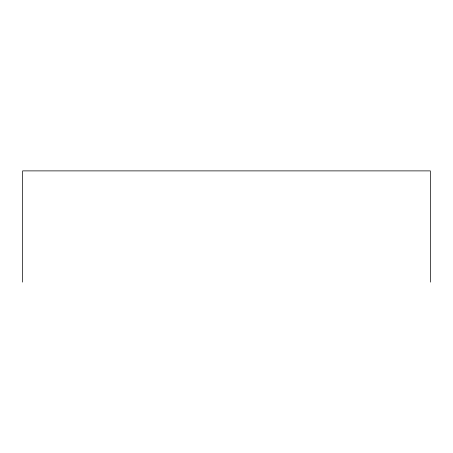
<?xml version="1.0" encoding="UTF-8"?>
<svg xmlns="http://www.w3.org/2000/svg" width="453" height="453" viewBox="0 0 453 453"><rect width="100%" height="100%" fill="white"/><g stroke="black" fill="none" stroke-linecap="round" stroke-linejoin="round"><path stroke-width="0.68" d="M430.35 282.117L430.35 170.883L22.65 170.883L22.65 282.117"/></g></svg>
